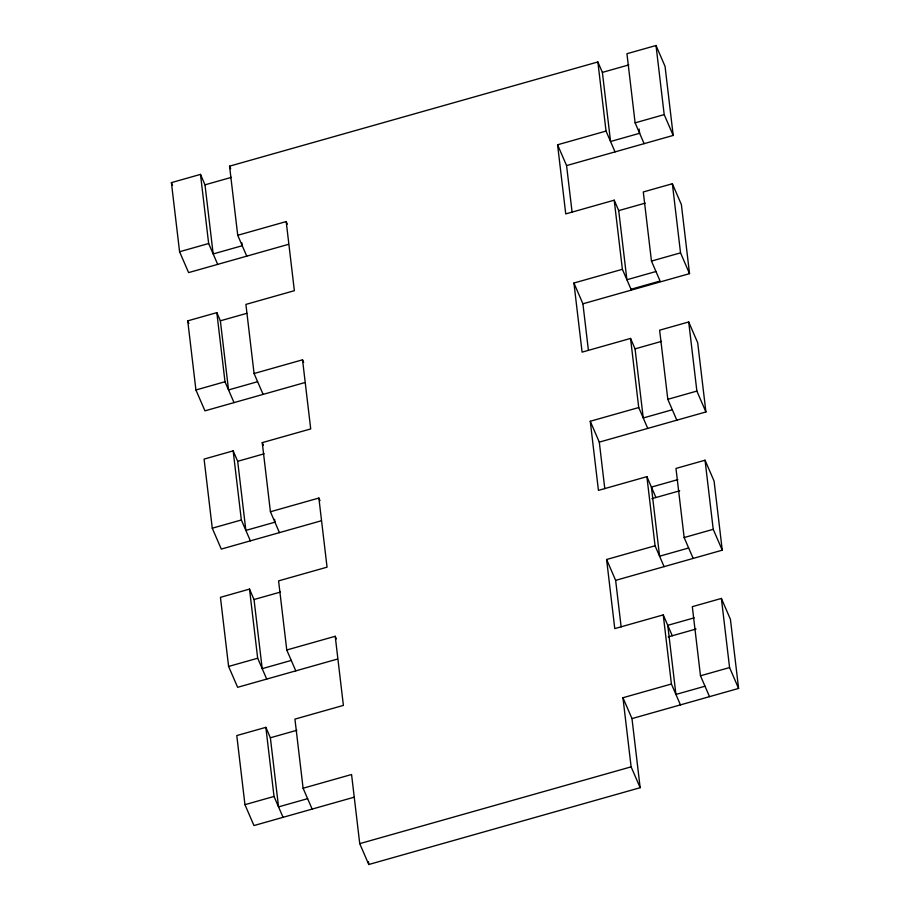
<?xml version="1.0" encoding="UTF-8"?>
<svg xmlns="http://www.w3.org/2000/svg" width="910" height="910" viewBox="0 0 910 910"><rect width="100%" height="100%" fill="white"/><g stroke="black" fill="none" stroke-linecap="round" stroke-linejoin="round"><path stroke-width="1.36" d="M288.493 244.346L188.609 272.602L179.577 251.74L171.41 182.626L200.484 174.39L205 184.832L213.167 253.947L242.242 245.723L241.912 242.902M246.758 256.154L237.726 235.292L229.559 166.166L597.87 61.96L602.386 72.391L610.553 141.505L639.628 133.281L639.127 129.049M572.083 212.144L566.577 165.597L673.195 135.431L665.051 66.362L656.019 45.5L626.944 53.724L635.112 122.85L644.121 143.655M205 184.832L231.436 177.348M602.386 72.391L628.821 64.906M179.577 251.74L208.652 243.516L200.484 174.39M237.726 235.292L286.195 221.574L287.321 224.179M655.973 271.51L626.899 279.745L618.72 210.619L614.216 200.189L565.747 213.907L557.58 144.781L606.037 131.074L597.87 61.96M635.112 122.85L664.198 114.615L656.019 45.5M304.839 382.575L204.955 410.842L195.923 389.98L187.744 320.855L216.83 312.63L220.368 320.809L228.535 389.935L257.61 381.7M588.417 350.35L582.912 303.803L689.53 273.637L681.374 204.545L672.365 183.74L643.29 191.964L651.458 261.079L660.091 281.031L631.017 289.266M220.368 320.809L246.803 313.336M618.72 210.619L645.156 203.146M195.923 389.98L224.998 381.745L216.83 312.63M263.104 394.383L254.072 373.521L302.541 359.814L303.667 362.419M672.319 409.75L643.245 417.974L635.066 348.86L630.55 338.429L582.093 352.136L573.926 283.021L622.383 269.303L614.216 200.189M651.458 261.079L680.532 252.855L672.365 183.74M274.604 519.371L274.934 522.192L245.859 530.416L237.681 461.302L233.165 450.871L204.09 459.095L212.269 528.21L221.289 549.083L321.173 520.816M279.45 532.623L270.418 511.761L262.251 442.635L310.708 428.928L302.541 359.814M604.797 488.67L599.292 442.123L705.91 411.957L697.697 342.751L688.711 321.969L659.625 330.193L667.803 399.319L676.835 420.181M237.681 461.302L264.116 453.817M635.066 348.86L661.502 341.375M212.269 528.21L241.343 519.985L233.165 450.871M270.418 511.761L318.875 498.043L320.013 500.659M655.928 497.531L646.896 476.658L598.439 490.376L590.26 421.262L638.729 407.543L630.55 338.429M667.803 399.319L696.878 391.084L688.711 321.969M291.28 660.421L262.194 668.657L254.026 599.531L249.511 589.1L220.436 597.335L228.603 666.45L237.635 687.312L337.519 659.056M621.143 626.91L615.638 580.352L722.256 550.186L714.077 481.072L705.045 460.21L675.971 468.434L684.149 537.548L693.17 558.422M254.026 599.531L280.462 592.057M677.848 479.615L651.412 487.1L659.579 556.215L688.654 547.991M651.89 498.669L679.713 490.797M228.603 666.45L257.678 658.226L249.511 589.1M295.784 670.863L286.764 649.99L335.221 636.283L336.347 638.888M672.274 635.76L663.242 614.898L614.773 628.605L606.606 559.491L655.063 545.784L646.896 476.658M684.149 537.548L713.224 529.324L705.045 460.21M307.614 798.661L278.54 806.886L270.372 737.771L265.856 727.34L236.782 735.564L244.949 804.679L253.981 825.552L353.865 797.285M312.13 809.092L303.098 788.231L351.567 774.512L359.734 843.638L368.766 864.5L640.151 787.707L631.984 718.593L738.59 688.426L730.423 619.312L721.391 598.439L692.317 606.674L700.484 675.789L709.516 696.651M270.372 737.771L296.808 730.286M694.182 617.856L667.758 625.329L675.925 694.444L705 686.22M668.224 636.909L696.059 629.026M244.949 804.679L274.024 796.455L265.856 727.34M640.151 787.707L631.119 766.846L622.952 697.731L671.409 684.013L663.242 614.898M700.484 675.789L729.57 667.565L721.391 598.439M359.734 843.638L631.119 766.846M664.198 114.615L673.195 135.431M680.532 252.855L689.53 273.637M606.037 131.074L615.046 151.879M696.878 391.084L705.91 411.957M622.383 269.303L631.369 290.085M557.58 144.781L566.577 165.597M713.224 529.324L722.256 550.186M638.729 407.543L647.749 428.405M573.926 283.021L582.912 303.803M729.57 667.565L738.59 688.426M655.063 545.784L664.095 566.646M590.26 421.262L599.292 442.123M671.409 684.013L680.441 704.886M606.606 559.491L615.638 580.352M622.952 697.731L631.984 718.593M229.559 166.166L230.685 168.771M208.652 243.516L217.683 264.378M171.41 182.626L172.536 185.231M262.251 442.635L263.377 445.252M224.998 381.745L234.029 402.618M187.744 320.855L188.882 323.471M241.343 519.985L250.375 540.847M257.678 658.226L266.71 679.087M274.024 796.455L283.055 817.316M368.436 861.679L368.766 864.5M286.195 221.574L294.362 290.688L245.905 304.406L254.072 373.521M318.875 498.043L327.054 567.169L278.585 580.876L286.764 649.99M335.221 636.283L343.388 705.398L294.931 719.116L303.098 788.231"/></g></svg>
